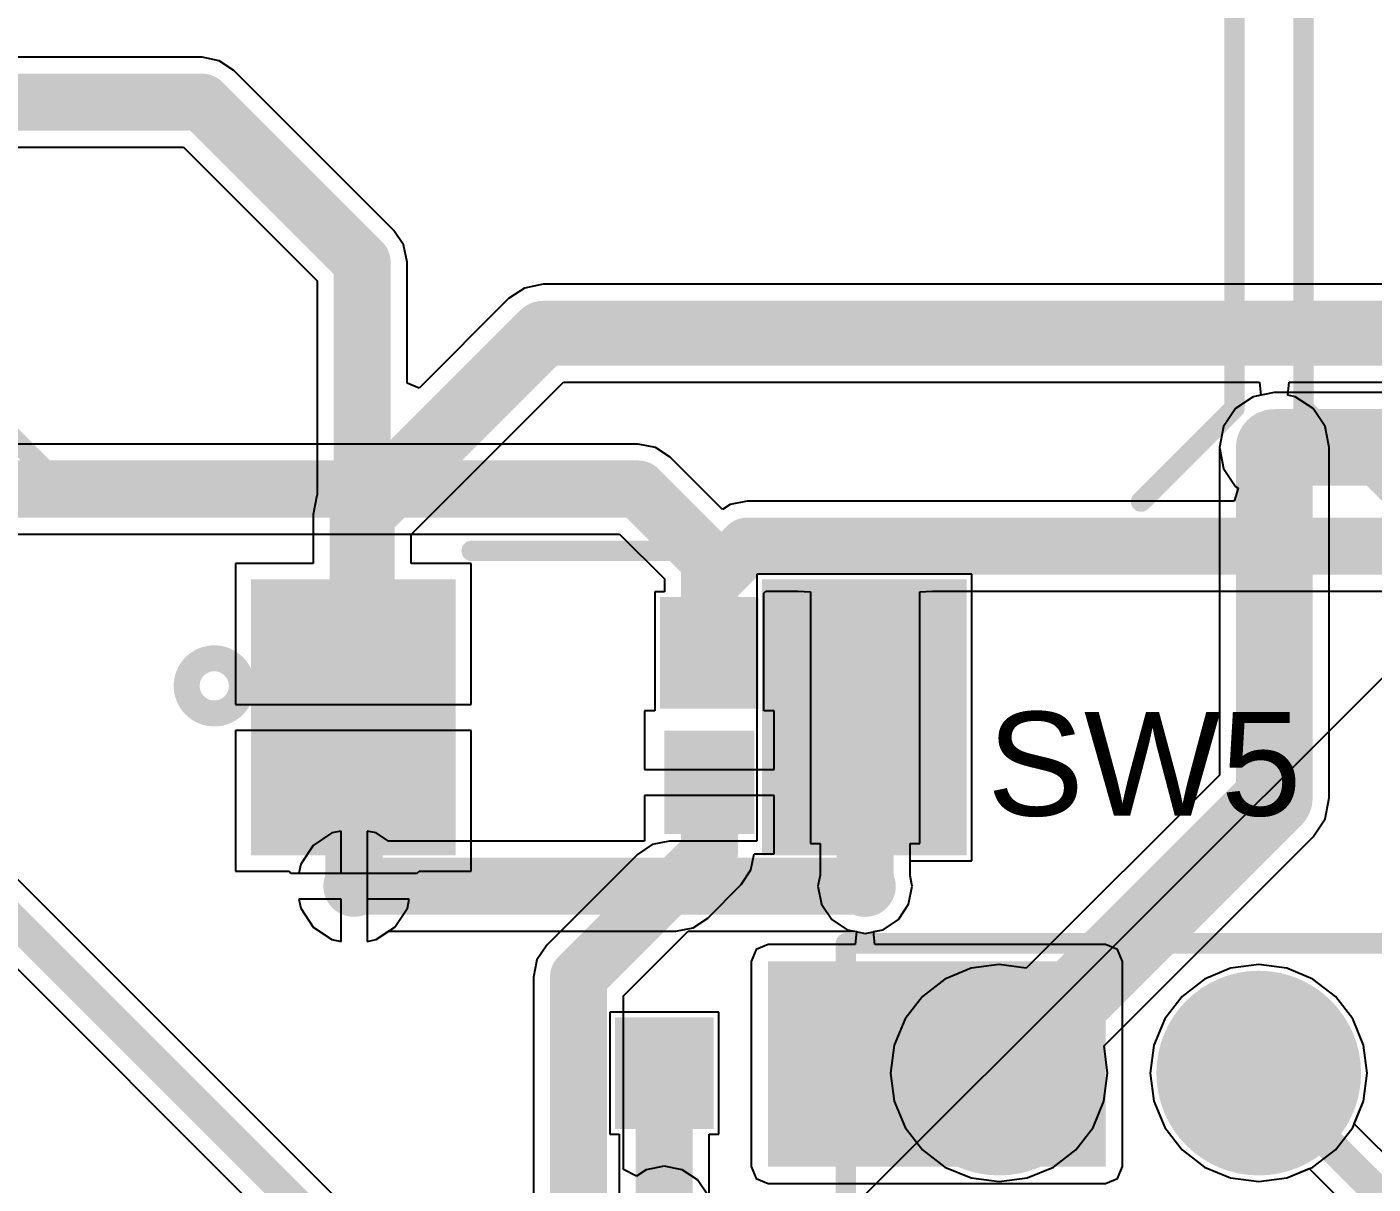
# Model space of a CAD drawing. Header units: millimetres. Extents: x 0 to 214, y 0 to 214.
# Drawn here: x 3.018 to 3.536, y 3.461 to 3.907 of the extents above; entities that cross this region are included whole.
import ezdxf

# ---------------------------------------------------------------- set-up
doc = ezdxf.new("R2010")
doc.units = ezdxf.units.MM
doc.header["$MEASUREMENT"] = 0
for name, color, linetype in [('BottomLayer', 5, 'Continuous'), ('BottomPaste', 16, 'Continuous'), ('BottomSolder', 6, 'Continuous'), ('MultiLayer', 9, 'Continuous'), ('PadHoleLayer', 156, 'Continuous'), ('TopLayer', 1, 'Continuous'), ('TopOverlay', 2, 'Continuous'), ('TopPaste', 8, 'Continuous'), ('TopSolder', 216, 'Continuous'), ('ViaHoleLayer', 16, 'Continuous')]:
    doc.layers.add(name, color=color, linetype=linetype)
doc.styles.add('Arial', font='', dxfattribs={"height": 0.2})
doc.styles.get('Arial').set_extended_font_data('Arial')

# ---------------------------------------------------------------- blocks, each defined once
blk = doc.blocks.new('RES_0603_B_11')
at = {"layer": 'BottomLayer'}
for points in [[(-0.045, -0.0175), (-0.045, 0.0175), (-0.015, 0.0175), (-0.015, -0.0175)], [(0.015, -0.0175), (0.015, 0.0175), (0.045, 0.0175), (0.045, -0.0175)]]:
    blk.add_hatch(color=5, dxfattribs=at).paths.add_polyline_path(points)
at = {"layer": 'BottomPaste'}
for points in [[(-0.045, -0.0175), (-0.045, 0.0175), (-0.015, 0.0175), (-0.015, -0.0175)], [(0.015, -0.0175), (0.015, 0.0175), (0.045, 0.0175), (0.045, -0.0175)]]:
    blk.add_hatch(color=16, dxfattribs=at).paths.add_polyline_path(points)
at = {"layer": 'BottomSolder'}
for points in [[(-0.049, -0.0215), (-0.049, 0.0215), (-0.011, 0.0215), (-0.011, -0.0215)], [(0.011, -0.0215), (0.011, 0.0215), (0.049, 0.0215), (0.049, -0.0215)]]:
    blk.add_hatch(color=6, dxfattribs=at).paths.add_polyline_path(points)
blk = doc.blocks.new('HDR2X8_14')
at = {"layer": 'BottomLayer'}
h = blk.add_hatch(color=5, dxfattribs=at)
edge = h.paths.add_edge_path()
edge.add_arc((-0.35, 0.05), 0.03543, 0, 360)
h = blk.add_hatch(color=5, dxfattribs=at)
edge = h.paths.add_edge_path()
edge.add_arc((-0.25, 0.05), 0.03543, 0, 360)
at = {"layer": 'BottomSolder'}
h = blk.add_hatch(color=6, dxfattribs=at)
edge = h.paths.add_edge_path()
edge.add_arc((-0.35, 0.05), 0.03943, 0, 360)
h = blk.add_hatch(color=6, dxfattribs=at)
edge = h.paths.add_edge_path()
edge.add_arc((-0.25, 0.05), 0.03943, 0, 360)
at = {"layer": 'MultiLayer'}
h = blk.add_hatch(color=9, dxfattribs=at)
edge = h.paths.add_edge_path()
edge.add_arc((-0.35, 0.05), 0.03543, 0, 360)
h = blk.add_hatch(color=9, dxfattribs=at)
edge = h.paths.add_edge_path()
edge.add_arc((-0.25, 0.05), 0.03543, 0, 360)
at = {"layer": 'PadHoleLayer'}
h = blk.add_hatch(color=156, dxfattribs=at)
edge = h.paths.add_edge_path()
edge.add_arc((-0.35, 0.05), 0.01969, 0, 360)
h = blk.add_hatch(color=156, dxfattribs=at)
edge = h.paths.add_edge_path()
edge.add_arc((-0.25, 0.05), 0.01969, 0, 360)
at = {"layer": 'TopLayer'}
h = blk.add_hatch(color=1, dxfattribs=at)
edge = h.paths.add_edge_path()
edge.add_arc((-0.35, 0.05), 0.03543, 0, 360)
h = blk.add_hatch(color=1, dxfattribs=at)
edge = h.paths.add_edge_path()
edge.add_arc((-0.25, 0.05), 0.03543, 0, 360)
at = {"layer": 'TopSolder'}
h = blk.add_hatch(color=216, dxfattribs=at)
edge = h.paths.add_edge_path()
edge.add_arc((-0.35, 0.05), 0.03943, 0, 360)
h = blk.add_hatch(color=216, dxfattribs=at)
edge = h.paths.add_edge_path()
edge.add_arc((-0.25, 0.05), 0.03943, 0, 360)
at = {"layer": 'TopOverlay', "const_width": 0.00787}
for points in [[(-0.409, 0.1), (0.41, 0.1)], [(-0.409, -0.1), (-0.409, 0.1)]]:
    blk.add_lwpolyline(points, dxfattribs=at)
at = {"layer": 'TopOverlay', "const_width": 0.00394}
blk.add_lwpolyline([(-0.41097, 0.1, 1), (-0.40703, 0.1, 1)], format="xyb", close=True, dxfattribs=at)
blk.add_lwpolyline([(-0.41097, 0.1, 1), (-0.40703, 0.1, 1)], format="xyb", close=True, dxfattribs=at)
blk = doc.blocks.new('RES_0603_B_15')
at = {"layer": 'BottomLayer'}
for points in [[(-0.045, -0.0175), (-0.045, 0.0175), (-0.015, 0.0175), (-0.015, -0.0175)], [(0.015, -0.0175), (0.015, 0.0175), (0.045, 0.0175), (0.045, -0.0175)]]:
    blk.add_hatch(color=5, dxfattribs=at).paths.add_polyline_path(points)
at = {"layer": 'BottomPaste'}
for points in [[(-0.045, -0.0175), (-0.045, 0.0175), (-0.015, 0.0175), (-0.015, -0.0175)], [(0.015, -0.0175), (0.015, 0.0175), (0.045, 0.0175), (0.045, -0.0175)]]:
    blk.add_hatch(color=16, dxfattribs=at).paths.add_polyline_path(points)
at = {"layer": 'BottomSolder'}
for points in [[(-0.049, -0.0215), (-0.049, 0.0215), (-0.011, 0.0215), (-0.011, -0.0215)], [(0.011, -0.0215), (0.011, 0.0215), (0.049, 0.0215), (0.049, -0.0215)]]:
    blk.add_hatch(color=6, dxfattribs=at).paths.add_polyline_path(points)
blk = doc.blocks.new('C__0603_B_16')
at = {"layer": 'BottomLayer'}
for points in [[(-0.045, -0.0175), (-0.045, 0.0175), (-0.015, 0.0175), (-0.015, -0.0175)], [(0.015, -0.0175), (0.015, 0.0175), (0.045, 0.0175), (0.045, -0.0175)]]:
    blk.add_hatch(color=5, dxfattribs=at).paths.add_polyline_path(points)
at = {"layer": 'BottomPaste'}
for points in [[(-0.045, -0.0175), (-0.045, 0.0175), (-0.015, 0.0175), (-0.015, -0.0175)], [(0.015, -0.0175), (0.015, 0.0175), (0.045, 0.0175), (0.045, -0.0175)]]:
    blk.add_hatch(color=16, dxfattribs=at).paths.add_polyline_path(points)
at = {"layer": 'BottomSolder'}
for points in [[(-0.04736, -0.01986), (-0.04736, 0.01986), (-0.01264, 0.01986), (-0.01264, -0.01986)], [(0.01264, -0.01986), (0.01264, 0.01986), (0.04736, 0.01986), (0.04736, -0.01986)]]:
    blk.add_hatch(color=6, dxfattribs=at).paths.add_polyline_path(points)
blk = doc.blocks.new('TL3300CF160Q_268')
at = {"layer": 'TopLayer'}
for points in [[(-0.25591, 0.06299), (-0.35433, 0.06299), (-0.35433, 0.13386), (-0.25591, 0.13386)], [(0.35433, 0.06299), (0.25591, 0.06299), (0.25591, 0.13386), (0.35433, 0.13386)], [(-0.25591, -0.13386), (-0.35433, -0.13386), (-0.35433, -0.06299), (-0.25591, -0.06299)], [(0.35433, -0.13386), (0.25591, -0.13386), (0.25591, -0.06299), (0.35433, -0.06299)]]:
    blk.add_hatch(color=1, dxfattribs=at).paths.add_polyline_path(points)
at = {"layer": 'TopPaste'}
for points in [[(-0.25591, 0.06299), (-0.35433, 0.06299), (-0.35433, 0.13386), (-0.25591, 0.13386)], [(0.35433, 0.06299), (0.25591, 0.06299), (0.25591, 0.13386), (0.35433, 0.13386)], [(-0.25591, -0.13386), (-0.35433, -0.13386), (-0.35433, -0.06299), (-0.25591, -0.06299)], [(0.35433, -0.13386), (0.25591, -0.13386), (0.25591, -0.06299), (0.35433, -0.06299)]]:
    blk.add_hatch(color=8, dxfattribs=at).paths.add_polyline_path(points)
at = {"layer": 'TopSolder'}
for points in [[(-0.25191, 0.05899), (-0.35833, 0.05899), (-0.35833, 0.13786), (-0.25191, 0.13786)], [(0.35833, 0.05899), (0.25191, 0.05899), (0.25191, 0.13786), (0.35833, 0.13786)], [(-0.25191, -0.13786), (-0.35833, -0.13786), (-0.35833, -0.05899), (-0.25191, -0.05899)], [(0.35833, -0.13786), (0.25191, -0.13786), (0.25191, -0.05899), (0.35833, -0.05899)]]:
    blk.add_hatch(color=216, dxfattribs=at).paths.add_polyline_path(points)
at = {"layer": 'TopOverlay', "const_width": 0.00787}
for points in [[(-0.186, 0.241), (-0.222, 0.205)], [(-0.186, 0.241), (0.186, 0.241)], [(0.186, 0.241), (0.222, 0.205)], [(0.24202, 0.05384), (0.242, -0.055)], [(-0.24098, 0.05284), (-0.241, -0.051)], [(-0.222, -0.205), (-0.186, -0.241)], [(0.222, -0.205), (0.186, -0.241)], [(-0.186, -0.241), (0.186, -0.241)]]:
    blk.add_lwpolyline(points, dxfattribs=at)
at = {"layer": 'TopOverlay'}
for points, const_width in [([(-0.18797, 0.241, 1), (-0.18403, 0.241, 1)], 0.00394), ([(-0.18797, 0.241, 1), (-0.18403, 0.241, 1)], 0.00394), ([(0.18403, 0.241, 1), (0.18797, 0.241, 1)], 0.00394), ([(0.18403, 0.241, 1), (0.18797, 0.241, 1)], 0.00394), ([(-0.22397, 0.205, 1), (-0.22003, 0.205, 1)], 0.00394), ([(0.22003, 0.205, 1), (0.22397, 0.205, 1)], 0.00394), ([(-0.28237, 0.152, 1), (-0.30363, 0.152, 1)], 0.01), ([(-0.30613, 0.152, 1), (-0.30113, 0.152, 1)], 0.005), ([(-0.28487, 0.152, 1), (-0.27987, 0.152, 1)], 0.005), ([(0.24005, 0.05384, 1), (0.24398, 0.05384, 1)], 0.00394), ([(-0.24295, 0.05284, 1), (-0.23902, 0.05284, 1)], 0.00394), ([(-0.24297, -0.051, 1), (-0.23903, -0.051, 1)], 0.00394), ([(0.24003, -0.055, 1), (0.24397, -0.055, 1)], 0.00394), ([(-0.22397, -0.205, 1), (-0.22003, -0.205, 1)], 0.00394), ([(0.22003, -0.205, 1), (0.22397, -0.205, 1)], 0.00394), ([(-0.18797, -0.241, 1), (-0.18403, -0.241, 1)], 0.00394), ([(-0.18797, -0.241, 1), (-0.18403, -0.241, 1)], 0.00394), ([(0.18403, -0.241, 1), (0.18797, -0.241, 1)], 0.00394), ([(0.18403, -0.241, 1), (0.18797, -0.241, 1)], 0.00394)]:
    blk.add_lwpolyline(points, format="xyb", close=True, dxfattribs=dict(at, const_width=const_width))
blk = doc.blocks.new('TL3300CF160Q_269')
at = {"layer": 'TopLayer'}
for points in [[(-0.25591, 0.06299), (-0.35433, 0.06299), (-0.35433, 0.13386), (-0.25591, 0.13386)], [(0.35433, 0.06299), (0.25591, 0.06299), (0.25591, 0.13386), (0.35433, 0.13386)], [(-0.25591, -0.13386), (-0.35433, -0.13386), (-0.35433, -0.06299), (-0.25591, -0.06299)], [(0.35433, -0.13386), (0.25591, -0.13386), (0.25591, -0.06299), (0.35433, -0.06299)]]:
    blk.add_hatch(color=1, dxfattribs=at).paths.add_polyline_path(points)
at = {"layer": 'TopPaste'}
for points in [[(-0.25591, 0.06299), (-0.35433, 0.06299), (-0.35433, 0.13386), (-0.25591, 0.13386)], [(0.35433, 0.06299), (0.25591, 0.06299), (0.25591, 0.13386), (0.35433, 0.13386)], [(-0.25591, -0.13386), (-0.35433, -0.13386), (-0.35433, -0.06299), (-0.25591, -0.06299)], [(0.35433, -0.13386), (0.25591, -0.13386), (0.25591, -0.06299), (0.35433, -0.06299)]]:
    blk.add_hatch(color=8, dxfattribs=at).paths.add_polyline_path(points)
at = {"layer": 'TopSolder'}
for points in [[(-0.25191, 0.05899), (-0.35833, 0.05899), (-0.35833, 0.13786), (-0.25191, 0.13786)], [(0.35833, 0.05899), (0.25191, 0.05899), (0.25191, 0.13786), (0.35833, 0.13786)], [(-0.25191, -0.13786), (-0.35833, -0.13786), (-0.35833, -0.05899), (-0.25191, -0.05899)], [(0.35833, -0.13786), (0.25191, -0.13786), (0.25191, -0.05899), (0.35833, -0.05899)]]:
    blk.add_hatch(color=216, dxfattribs=at).paths.add_polyline_path(points)
at = {"layer": 'TopOverlay', "const_width": 0.00787}
for points in [[(-0.186, 0.241), (-0.222, 0.205)], [(-0.186, 0.241), (0.186, 0.241)], [(0.186, 0.241), (0.222, 0.205)], [(0.24202, 0.05384), (0.242, -0.055)], [(-0.24098, 0.05284), (-0.241, -0.051)], [(-0.222, -0.205), (-0.186, -0.241)], [(0.222, -0.205), (0.186, -0.241)], [(-0.186, -0.241), (0.186, -0.241)]]:
    blk.add_lwpolyline(points, dxfattribs=at)
at = {"layer": 'TopOverlay'}
for points, const_width in [([(-0.18797, 0.241, 1), (-0.18403, 0.241, 1)], 0.00394), ([(-0.18797, 0.241, 1), (-0.18403, 0.241, 1)], 0.00394), ([(0.18403, 0.241, 1), (0.18797, 0.241, 1)], 0.00394), ([(0.18403, 0.241, 1), (0.18797, 0.241, 1)], 0.00394), ([(-0.22397, 0.205, 1), (-0.22003, 0.205, 1)], 0.00394), ([(0.22003, 0.205, 1), (0.22397, 0.205, 1)], 0.00394), ([(-0.28237, 0.152, 1), (-0.30363, 0.152, 1)], 0.01), ([(-0.30613, 0.152, 1), (-0.30113, 0.152, 1)], 0.005), ([(-0.28487, 0.152, 1), (-0.27987, 0.152, 1)], 0.005), ([(0.24005, 0.05384, 1), (0.24398, 0.05384, 1)], 0.00394), ([(-0.24295, 0.05284, 1), (-0.23902, 0.05284, 1)], 0.00394), ([(-0.24297, -0.051, 1), (-0.23903, -0.051, 1)], 0.00394), ([(0.24003, -0.055, 1), (0.24397, -0.055, 1)], 0.00394), ([(-0.22397, -0.205, 1), (-0.22003, -0.205, 1)], 0.00394), ([(0.22003, -0.205, 1), (0.22397, -0.205, 1)], 0.00394), ([(-0.18797, -0.241, 1), (-0.18403, -0.241, 1)], 0.00394), ([(-0.18797, -0.241, 1), (-0.18403, -0.241, 1)], 0.00394), ([(0.18403, -0.241, 1), (0.18797, -0.241, 1)], 0.00394), ([(0.18403, -0.241, 1), (0.18797, -0.241, 1)], 0.00394)]:
    blk.add_lwpolyline(points, format="xyb", close=True, dxfattribs=dict(at, const_width=const_width))

msp = doc.modelspace()

# ---------------------------------------------------------------- hatches: boundary and pattern name
at = {"layer": 'BottomLayer'}
h = msp.add_hatch(color=5, dxfattribs=at)
edge = h.paths.add_edge_path()
edge.add_arc((3.498, 3.745), 0.01181, 0, 360)
h = msp.add_hatch(color=5, dxfattribs=at)
edge = h.paths.add_edge_path()
edge.add_arc((3.14353, 3.576), 0.01181, 0, 360)
h = msp.add_hatch(color=5, dxfattribs=at)
edge = h.paths.add_edge_path()
edge.add_arc((3.34038, 3.576), 0.01181, 0, 360)
msp.add_hatch(color=5, dxfattribs=at).paths.add_polyline_path([(3.303, 3.468), (3.433, 3.468), (3.433, 3.547), (3.303, 3.547)])
h = msp.add_hatch(color=5, dxfattribs=at)
edge = h.paths.add_edge_path()
edge.add_arc((3.263, 3.45), 0.01181, 0, 360)
at = {"layer": 'BottomSolder'}
h = msp.add_hatch(color=6, dxfattribs=at)
edge = h.paths.add_edge_path()
edge.add_arc((3.498, 3.745), 0.00591, 0, 360)
h = msp.add_hatch(color=6, dxfattribs=at)
edge = h.paths.add_edge_path()
edge.add_arc((3.14353, 3.576), 0.00591, 0, 360)
h = msp.add_hatch(color=6, dxfattribs=at)
edge = h.paths.add_edge_path()
edge.add_arc((3.34038, 3.576), 0.00591, 0, 360)
at = {"layer": 'TopLayer'}
h = msp.add_hatch(color=1, dxfattribs=at)
edge = h.paths.add_edge_path()
edge.add_arc((3.498, 3.745), 0.01181, 0, 360)
h = msp.add_hatch(color=1, dxfattribs=at)
edge = h.paths.add_edge_path()
edge.add_arc((3.14353, 3.576), 0.01181, 0, 360)
h = msp.add_hatch(color=1, dxfattribs=at)
edge = h.paths.add_edge_path()
edge.add_arc((3.34038, 3.576), 0.01181, 0, 360)
h = msp.add_hatch(color=1, dxfattribs=at)
edge = h.paths.add_edge_path()
edge.add_arc((3.263, 3.45), 0.01181, 0, 360)
at = {"layer": 'TopSolder'}
h = msp.add_hatch(color=216, dxfattribs=at)
edge = h.paths.add_edge_path()
edge.add_arc((3.498, 3.745), 0.00591, 0, 360)
h = msp.add_hatch(color=216, dxfattribs=at)
edge = h.paths.add_edge_path()
edge.add_arc((3.14353, 3.576), 0.00591, 0, 360)
h = msp.add_hatch(color=216, dxfattribs=at)
edge = h.paths.add_edge_path()
edge.add_arc((3.34038, 3.576), 0.00591, 0, 360)
at = {"layer": 'ViaHoleLayer'}
h = msp.add_hatch(color=16, dxfattribs=at)
edge = h.paths.add_edge_path()
edge.add_arc((3.498, 3.745), 0.00591, 0, 360)
h = msp.add_hatch(color=16, dxfattribs=at)
edge = h.paths.add_edge_path()
edge.add_arc((3.14353, 3.576), 0.00591, 0, 360)
h = msp.add_hatch(color=16, dxfattribs=at)
edge = h.paths.add_edge_path()
edge.add_arc((3.34038, 3.576), 0.00591, 0, 360)

# ---------------------------------------------------------------- linework, layer by layer
at = {"layer": 'BottomLayer'}
for p, q in [((3.4899, 3.76456), (3.48303, 3.75997)), ((3.498, 3.76617), (3.4899, 3.76456)), ((4.25519, 3.76617), (3.498, 3.76617)), ((3.48303, 3.75997), (3.47844, 3.7531)), ((3.47844, 3.7531), (3.47683, 3.745)), ((3.253, 3.74633), (2.795, 3.74633)), ((3.25963, 3.74501), (3.253, 3.74633)), ((3.26526, 3.74126), (3.25963, 3.74501)), ((3.47683, 3.745), (3.47844, 3.7369)), ((3.28545, 3.72106), (3.26526, 3.74126)), ((3.47844, 3.7369), (3.48303, 3.73003)), ((3.48407, 3.72933), (3.48256, 3.72433)), ((3.48303, 3.73003), (3.48407, 3.72933)), ((3.295, 3.72433), (3.28837, 3.72301)), ((3.48256, 3.72433), (3.295, 3.72433)), ((3.28837, 3.72301), (3.28545, 3.72106)), ((2.80218, 3.71167), (3.24582, 3.71167)), ((3.24582, 3.71167), (3.26308, 3.69441)), ((3.26308, 3.69441), (3.26308, 3.6894)), ((3.26308, 3.6894), (3.25941, 3.6894)), ((3.25941, 3.6894), (3.25941, 3.6435)), ((3.30141, 3.6889), (3.30218, 3.68967)), ((3.30141, 3.6435), (3.30141, 3.6889)), ((3.30218, 3.68967), (3.31452, 3.68967)), ((3.31452, 3.68967), (3.31941, 3.6894)), ((3.31941, 3.6894), (3.31941, 3.68467)), ((3.36141, 3.6894), (3.3663, 3.68967)), ((3.36141, 3.6424), (3.36141, 3.6894)), ((3.3663, 3.68967), (3.7696, 3.68967)), ((3.31941, 3.68467), (3.31941, 3.6424)), ((3.25941, 3.6435), (3.25541, 3.6435)), ((3.25541, 3.6435), (3.25541, 3.621)), ((3.30541, 3.6435), (3.30141, 3.6435)), ((3.30541, 3.621), (3.30541, 3.6435)), ((3.31941, 3.6424), (3.31941, 3.6424)), ((3.31941, 3.6424), (3.31941, 3.6395)), ((3.36141, 3.6395), (3.36141, 3.6424)), ((3.36141, 3.6424), (3.36141, 3.6424)), ((3.31941, 3.6395), (3.31941, 3.6395)), ((3.31941, 3.6395), (3.31941, 3.5925)), ((3.36141, 3.5925), (3.36141, 3.6395)), ((3.36141, 3.6395), (3.36141, 3.6395)), ((3.25541, 3.621), (3.28041, 3.621)), ((3.28041, 3.621), (3.30541, 3.621)), ((3.28041, 3.611), (3.25541, 3.611)), ((3.25541, 3.611), (3.25541, 3.59333)), ((3.30541, 3.611), (3.28041, 3.611)), ((3.30541, 3.5885), (3.30541, 3.611)), ((3.13502, 3.59655), (3.12781, 3.59172)), ((3.13853, 3.59724), (3.13502, 3.59655)), ((3.13853, 3.581), (3.13853, 3.59724)), ((3.15204, 3.59655), (3.14853, 3.59724)), ((3.14853, 3.59724), (3.14853, 3.576)), ((3.15685, 3.59333), (3.15204, 3.59655)), ((3.12781, 3.59172), (3.12299, 3.58451)), ((3.25541, 3.59333), (3.15685, 3.59333)), ((3.29642, 3.58225), (3.29767, 3.5885)), ((3.29767, 3.5885), (3.30541, 3.5885)), ((3.31941, 3.5925), (3.32308, 3.5925)), ((3.32308, 3.5925), (3.32308, 3.5803)), ((3.35774, 3.58002), (3.35774, 3.5925)), ((3.35774, 3.5925), (3.36141, 3.5925)), ((3.12299, 3.58451), (3.12229, 3.581)), ((3.44839, 3.14424), (3.0102, 3.58243)), ((3.12229, 3.581), (3.13853, 3.581)), ((3.29267, 3.57663), (3.29642, 3.58225)), ((3.32308, 3.5803), (3.32222, 3.576)), ((3.35854, 3.576), (3.35774, 3.58002)), ((3.14853, 3.576), (3.14853, 3.55476)), ((3.27978, 3.56374), (3.29267, 3.57663)), ((3.32222, 3.576), (3.32361, 3.56905)), ((3.35716, 3.56905), (3.35854, 3.576)), ((3.13853, 3.571), (3.12229, 3.571)), ((3.12229, 3.571), (3.12299, 3.56749)), ((3.12299, 3.56749), (3.12781, 3.56028)), ((3.13853, 3.55476), (3.13853, 3.571)), ((3.32361, 3.56905), (3.32754, 3.56316)), ((3.35322, 3.56316), (3.35716, 3.56905)), ((3.27416, 3.55999), (3.27978, 3.56374)), ((3.32754, 3.56316), (3.33343, 3.55922)), ((3.34733, 3.55922), (3.35322, 3.56316)), ((2.99648, 3.56154), (3.58014, 2.97789)), ((3.12781, 3.56028), (3.13502, 3.55545)), ((3.15204, 3.55545), (3.15685, 3.55867)), ((3.15685, 3.55867), (3.26752, 3.55867)), ((3.26752, 3.55867), (3.27416, 3.55999)), ((3.33343, 3.55922), (3.33709, 3.55849)), ((3.33709, 3.55849), (3.3366, 3.55349)), ((3.34367, 3.55849), (3.34733, 3.55922)), ((3.34417, 3.55349), (3.34367, 3.55849)), ((3.13502, 3.55545), (3.13853, 3.55476)), ((3.14853, 3.55476), (3.15204, 3.55545)), ((3.303, 3.55349), (3.29841, 3.55159)), ((3.3366, 3.55349), (3.303, 3.55349)), ((3.433, 3.55349), (3.34417, 3.55349)), ((3.43759, 3.55159), (3.433, 3.55349)), ((3.29841, 3.55159), (3.29651, 3.547)), ((3.29651, 3.547), (3.29651, 3.468)), ((3.43949, 3.547), (3.43759, 3.55159)), ((3.43949, 3.468), (3.43949, 3.547)), ((3.48118, 3.54437), (3.4711, 3.54019)), ((3.492, 3.54579), (3.48118, 3.54437)), ((3.50282, 3.54437), (3.492, 3.54579)), ((3.5129, 3.54019), (3.50282, 3.54437)), ((3.4711, 3.54019), (3.46245, 3.53355)), ((3.52155, 3.53355), (3.5129, 3.54019)), ((3.46245, 3.53355), (3.45581, 3.5249)), ((3.52819, 3.5249), (3.52155, 3.53355)), ((3.284, 3.5275), (3.242, 3.5275)), ((3.242, 3.5275), (3.242, 3.4805)), ((3.284, 3.4805), (3.284, 3.5275)), ((3.45581, 3.5249), (3.45163, 3.51482)), ((3.53237, 3.51482), (3.52819, 3.5249)), ((3.45163, 3.51482), (3.45021, 3.504)), ((3.53379, 3.504), (3.53237, 3.51482)), ((3.45021, 3.504), (3.45163, 3.49318)), ((3.53237, 3.49318), (3.53379, 3.504)), ((3.45163, 3.49318), (3.45581, 3.4831)), ((3.52819, 3.4831), (3.53237, 3.49318)), ((3.242, 3.4805), (3.24567, 3.4805)), ((3.24567, 3.4805), (3.24567, 3.45416)), ((3.28033, 3.45416), (3.28033, 3.4805)), ((3.28033, 3.4805), (3.284, 3.4805)), ((3.45581, 3.4831), (3.46245, 3.47445)), ((3.52155, 3.47445), (3.52819, 3.4831)), ((3.46245, 3.47445), (3.4711, 3.46781)), ((3.5129, 3.46781), (3.52155, 3.47445)), ((3.29651, 3.468), (3.29841, 3.46341)), ((3.43759, 3.46341), (3.43949, 3.468)), ((3.4711, 3.46781), (3.48118, 3.46363)), ((3.50282, 3.46363), (3.5129, 3.46781)), ((3.29841, 3.46341), (3.303, 3.46151)), ((3.303, 3.46151), (3.433, 3.46151)), ((3.433, 3.46151), (3.43759, 3.46341)), ((3.48118, 3.46363), (3.492, 3.46221)), ((3.492, 3.46221), (3.50282, 3.46363))]:
    msp.add_line(p, q, dxfattribs=at)
for points, const_width in [([(3.498, 3.745), (4.25519, 3.745)], 0.02953), ([(2.795, 3.729), (3.253, 3.729)], 0.022), ([(3.253, 3.729), (3.28041, 3.70159)], 0.022), ([(3.28041, 3.69241), (3.295, 3.707)], 0.022), ([(3.295, 3.707), (3.77678, 3.707)], 0.022), ([(3.28041, 3.69241), (3.28041, 3.70159)], 0.022), ([(3.28041, 3.6659), (3.28041, 3.69241)], 0.022), ([(3.34041, 3.616), (3.34041, 3.6659)], 0.022), ([(3.28041, 3.58889), (3.28041, 3.616)], 0.022), ([(3.34041, 3.57625), (3.34041, 3.616)], 0.022), ([(3.26752, 3.576), (3.28041, 3.58889)], 0.022), ([(3.14353, 3.576), (3.26752, 3.576)], 0.022), ([(3.00155, 3.57378), (3.64933, 2.926)], 0.012), ([(3.263, 3.403), (3.263, 3.504)], 0.022)]:
    msp.add_lwpolyline(points, dxfattribs=dict(at, const_width=const_width))
for points, const_width in [([(3.49062, 3.745, 1), (3.50538, 3.745, 1)], 0.01476), ([(3.2475, 3.729, 1), (3.2585, 3.729, 1)], 0.011), ([(3.2475, 3.729, 1), (3.2585, 3.729, 1)], 0.011), ([(3.2895, 3.707, 1), (3.3005, 3.707, 1)], 0.011), ([(3.2895, 3.707, 1), (3.3005, 3.707, 1)], 0.011), ([(3.27491, 3.70159, 1), (3.28591, 3.70159, 1)], 0.011), ([(3.27491, 3.70159, 1), (3.28591, 3.70159, 1)], 0.011), ([(3.27491, 3.69241, 1), (3.28591, 3.69241, 1)], 0.011), ([(3.27491, 3.69241, 1), (3.28591, 3.69241, 1)], 0.011), ([(3.27491, 3.69241, 1), (3.28591, 3.69241, 1)], 0.011), ([(3.27491, 3.6659, 1), (3.28591, 3.6659, 1)], 0.011), ([(3.33491, 3.6659, 1), (3.34591, 3.6659, 1)], 0.011), ([(3.27491, 3.616, 1), (3.28591, 3.616, 1)], 0.011), ([(3.33491, 3.616, 1), (3.34591, 3.616, 1)], 0.011), ([(3.33491, 3.616, 1), (3.34591, 3.616, 1)], 0.011), ([(3.27491, 3.58889, 1), (3.28591, 3.58889, 1)], 0.011), ([(3.27491, 3.58889, 1), (3.28591, 3.58889, 1)], 0.011), ([(3.13803, 3.576, 1), (3.14903, 3.576, 1)], 0.011), ([(3.26202, 3.576, 1), (3.27302, 3.576, 1)], 0.011), ([(3.26202, 3.576, 1), (3.27302, 3.576, 1)], 0.011), ([(3.33491, 3.57625, 1), (3.34591, 3.57625, 1)], 0.011), ([(3.2575, 3.504, 1), (3.2685, 3.504, 1)], 0.011)]:
    msp.add_lwpolyline(points, format="xyb", close=True, dxfattribs=dict(at, const_width=const_width))
at = {"layer": 'BottomSolder'}
msp.add_line((0.01449, 0.13433), (214.06023, 213.98652), dxfattribs=at)
at = {"layer": 'TopLayer'}
for p, q in [((3.085, 3.89533), (2.215, 3.89533)), ((3.09163, 3.89401), (3.085, 3.89533)), ((3.09726, 3.89026), (3.09163, 3.89401)), ((3.15887, 3.82864), (3.09726, 3.89026)), ((2.22218, 3.86067), (3.07782, 3.86067)), ((3.07782, 3.86067), (3.12928, 3.8092)), ((3.16263, 3.82302), (3.15887, 3.82864)), ((3.16395, 3.81638), (3.16263, 3.82302)), ((3.16395, 3.76978), (3.16395, 3.81638)), ((3.12928, 3.8092), (3.12928, 3.7266)), ((3.20916, 3.80643), (3.20304, 3.80234)), ((3.21638, 3.80786), (3.20916, 3.80643)), ((3.58586, 3.80786), (3.21638, 3.80786)), ((3.20304, 3.80234), (3.16857, 3.76787)), ((3.16857, 3.76787), (3.16395, 3.76978)), ((3.16548, 3.71143), (3.22419, 3.77014)), ((3.22419, 3.77014), (3.49231, 3.77014)), ((3.49231, 3.77014), (3.49281, 3.76514)), ((3.50319, 3.76514), (3.50369, 3.77014)), ((3.50369, 3.77014), (3.57805, 3.77014)), ((3.4899, 3.76456), (3.48303, 3.75997)), ((3.49281, 3.76514), (3.4899, 3.76456)), ((3.5061, 3.76456), (3.50319, 3.76514)), ((3.51297, 3.75997), (3.5061, 3.76456)), ((3.48303, 3.75997), (3.47844, 3.7531)), ((3.51756, 3.7531), (3.51297, 3.75997)), ((3.47844, 3.7531), (3.47683, 3.745)), ((3.51917, 3.745), (3.51756, 3.7531)), ((3.47683, 3.745), (3.47683, 3.61877)), ((3.51917, 3.61), (3.51917, 3.745)), ((3.12919, 3.72646), (3.12776, 3.71924)), ((3.12928, 3.7266), (3.12919, 3.72646)), ((3.12776, 3.71924), (3.12776, 3.70025)), ((3.16548, 3.70025), (3.16548, 3.71143)), ((3.12776, 3.70025), (3.09782, 3.70025)), ((3.09782, 3.70025), (3.09782, 3.64604)), ((3.18868, 3.70025), (3.16548, 3.70025)), ((3.18868, 3.64604), (3.18868, 3.70025)), ((3.38153, 3.69625), (3.29867, 3.69625)), ((3.29867, 3.69625), (3.29867, 3.59333)), ((3.38153, 3.58583), (3.38153, 3.69625)), ((3.09782, 3.64604), (3.14325, 3.64604)), ((3.14325, 3.64604), (3.18868, 3.64604)), ((3.14325, 3.63604), (3.09782, 3.63604)), ((3.09782, 3.63604), (3.09782, 3.58183)), ((3.18868, 3.63604), (3.14325, 3.63604)), ((3.18868, 3.58183), (3.18868, 3.63604)), ((3.47683, 3.61877), (3.40247, 3.54441)), ((3.51756, 3.6019), (3.51917, 3.61)), ((3.51297, 3.59503), (3.51756, 3.6019)), ((3.43241, 3.51447), (3.51297, 3.59503)), ((3.51297, 3.59503), (3.51297, 3.59503)), ((3.25274, 3.58826), (3.21774, 3.55326)), ((3.25837, 3.59201), (3.25274, 3.58826)), ((3.265, 3.59333), (3.25837, 3.59201)), ((3.29867, 3.59333), (3.265, 3.59333)), ((3.35772, 3.58016), (3.35772, 3.58583)), ((3.35772, 3.58583), (3.38153, 3.58583)), ((3.09782, 3.58183), (3.11851, 3.58183)), ((3.11851, 3.58183), (3.11919, 3.581)), ((3.11919, 3.581), (3.16787, 3.581)), ((3.16787, 3.581), (3.16855, 3.58183)), ((3.16855, 3.58183), (3.18868, 3.58183)), ((3.35854, 3.576), (3.35772, 3.58016)), ((3.35716, 3.56905), (3.35854, 3.576)), ((3.13853, 3.571), (3.12229, 3.571)), ((3.12229, 3.571), (3.12299, 3.56749)), ((3.12299, 3.56749), (3.12781, 3.56028)), ((3.13853, 3.55476), (3.13853, 3.571)), ((3.16478, 3.571), (3.14853, 3.571)), ((3.14853, 3.571), (3.14853, 3.55476)), ((3.15926, 3.56028), (3.16408, 3.56749)), ((3.16408, 3.56749), (3.16478, 3.571)), ((3.35322, 3.56316), (3.35716, 3.56905)), ((3.34733, 3.55922), (3.35322, 3.56316)), ((3.12781, 3.56028), (3.13502, 3.55545)), ((3.15204, 3.55545), (3.15926, 3.56028)), ((3.24733, 3.53382), (3.27218, 3.55867)), ((3.27218, 3.55867), (3.33623, 3.55867)), ((3.33623, 3.55867), (3.34038, 3.55784)), ((3.34038, 3.55784), (3.34733, 3.55922)), ((3.13502, 3.55545), (3.13853, 3.55476)), ((3.14853, 3.55476), (3.15204, 3.55545)), ((3.21774, 3.55326), (3.21399, 3.54763)), ((3.21399, 3.54763), (3.21267, 3.541)), ((3.38118, 3.54437), (3.3711, 3.54019)), ((3.392, 3.54579), (3.38118, 3.54437)), ((3.40247, 3.54441), (3.392, 3.54579)), ((3.48118, 3.54437), (3.4711, 3.54019)), ((3.492, 3.54579), (3.48118, 3.54437)), ((3.50282, 3.54437), (3.492, 3.54579)), ((3.5129, 3.54019), (3.50282, 3.54437)), ((3.21267, 3.541), (3.21267, 3.343)), ((3.3711, 3.54019), (3.36245, 3.53355)), ((3.4711, 3.54019), (3.46245, 3.53355)), ((3.52155, 3.53355), (3.5129, 3.54019)), ((3.24733, 3.46693), (3.24733, 3.53382)), ((3.36245, 3.53355), (3.35581, 3.5249)), ((3.46245, 3.53355), (3.45581, 3.5249)), ((3.52819, 3.5249), (3.52155, 3.53355)), ((3.35581, 3.5249), (3.35163, 3.51482)), ((3.45581, 3.5249), (3.45163, 3.51482)), ((3.53237, 3.51482), (3.52819, 3.5249)), ((3.35163, 3.51482), (3.35021, 3.504)), ((3.43379, 3.504), (3.43241, 3.51447)), ((3.45163, 3.51482), (3.45021, 3.504)), ((3.53379, 3.504), (3.53237, 3.51482)), ((3.35021, 3.504), (3.35163, 3.49318)), ((3.43237, 3.49318), (3.43379, 3.504)), ((3.45021, 3.504), (3.45163, 3.49318)), ((3.53237, 3.49318), (3.53379, 3.504)), ((3.35163, 3.49318), (3.35581, 3.4831)), ((3.42819, 3.4831), (3.43237, 3.49318)), ((3.45163, 3.49318), (3.45581, 3.4831)), ((3.52878, 3.48452), (3.53237, 3.49318)), ((3.55165, 3.46165), (3.52878, 3.48452)), ((3.35581, 3.4831), (3.36245, 3.47445)), ((3.42155, 3.47445), (3.42819, 3.4831)), ((3.45581, 3.4831), (3.46245, 3.47445)), ((3.36245, 3.47445), (3.3711, 3.46781)), ((3.4129, 3.46781), (3.42155, 3.47445)), ((3.46245, 3.47445), (3.4711, 3.46781)), ((3.25233, 3.46429), (3.24733, 3.46693)), ((3.25605, 3.46678), (3.25233, 3.46429)), ((3.263, 3.46816), (3.25605, 3.46678)), ((3.26995, 3.46678), (3.263, 3.46816)), ((3.27584, 3.46284), (3.26995, 3.46678)), ((3.3711, 3.46781), (3.38118, 3.46363)), ((3.40282, 3.46363), (3.4129, 3.46781)), ((3.4711, 3.46781), (3.48118, 3.46363)), ((3.50282, 3.46363), (3.51148, 3.46722)), ((3.51148, 3.46722), (3.53076, 3.44793)), ((3.27978, 3.45695), (3.27584, 3.46284)), ((3.38118, 3.46363), (3.392, 3.46221)), ((3.392, 3.46221), (3.40282, 3.46363)), ((3.48118, 3.46363), (3.492, 3.46221)), ((3.492, 3.46221), (3.50282, 3.46363))]:
    msp.add_line(p, q, dxfattribs=at)
for points, const_width in [([(2.215, 3.878), (3.085, 3.878)], 0.022), ([(3.085, 3.878), (3.14662, 3.81638)], 0.022), ([(3.14662, 3.71924), (3.14662, 3.81638)], 0.022), ([(3.14662, 3.71924), (3.21638, 3.789)], 0.025), ([(3.21638, 3.789), (3.58586, 3.789)], 0.025), ([(3.498, 3.61), (3.498, 3.745)], 0.02953), ([(3.14662, 3.64441), (3.14662, 3.71924)], 0.025), ([(3.14325, 3.64104), (3.14662, 3.64441)], 0.025), ([(3.14353, 3.576), (3.14353, 3.64076)], 0.022), ([(3.34038, 3.576), (3.34038, 3.64076)], 0.022), ([(3.392, 3.504), (3.498, 3.61)], 0.02953), ([(3.23, 3.541), (3.265, 3.576)], 0.022), ([(3.265, 3.576), (3.34038, 3.576)], 0.022), ([(3.23, 3.343), (3.23, 3.541)], 0.022), ([(3.492, 3.504), (3.543, 3.453)], 0.012)]:
    msp.add_lwpolyline(points, dxfattribs=dict(at, const_width=const_width))
for points, const_width in [([(3.0795, 3.878, 1), (3.0905, 3.878, 1)], 0.011), ([(3.0795, 3.878, 1), (3.0905, 3.878, 1)], 0.011), ([(3.14112, 3.81638, 1), (3.15212, 3.81638, 1)], 0.011), ([(3.14112, 3.81638, 1), (3.15212, 3.81638, 1)], 0.011), ([(3.21013, 3.789, 1), (3.22263, 3.789, 1)], 0.0125), ([(3.21013, 3.789, 1), (3.22263, 3.789, 1)], 0.0125), ([(3.49062, 3.745, 1), (3.50538, 3.745, 1)], 0.01476), ([(3.14037, 3.71924, 1), (3.15287, 3.71924, 1)], 0.0125), ([(3.14037, 3.71924, 1), (3.15287, 3.71924, 1)], 0.0125), ([(3.14112, 3.71924, 1), (3.15212, 3.71924, 1)], 0.011), ([(3.14037, 3.64441, 1), (3.15287, 3.64441, 1)], 0.0125), ([(3.14037, 3.64441, 1), (3.15287, 3.64441, 1)], 0.0125), ([(3.137, 3.64104, 1), (3.1495, 3.64104, 1)], 0.0125), ([(3.13803, 3.64076, 1), (3.14903, 3.64076, 1)], 0.011), ([(3.33488, 3.64076, 1), (3.34588, 3.64076, 1)], 0.011), ([(3.49062, 3.61, 1), (3.50538, 3.61, 1)], 0.01476), ([(3.49062, 3.61, 1), (3.50538, 3.61, 1)], 0.01476), ([(3.13803, 3.576, 1), (3.14903, 3.576, 1)], 0.011), ([(3.2595, 3.576, 1), (3.2705, 3.576, 1)], 0.011), ([(3.2595, 3.576, 1), (3.2705, 3.576, 1)], 0.011), ([(3.33488, 3.576, 1), (3.34588, 3.576, 1)], 0.011), ([(3.33488, 3.576, 1), (3.34588, 3.576, 1)], 0.011), ([(3.2245, 3.541, 1), (3.2355, 3.541, 1)], 0.011), ([(3.2245, 3.541, 1), (3.2355, 3.541, 1)], 0.011), ([(3.38462, 3.504, 1), (3.39938, 3.504, 1)], 0.01476), ([(3.489, 3.504, 1), (3.495, 3.504, 1)], 0.006)]:
    msp.add_lwpolyline(points, format="xyb", close=True, dxfattribs=dict(at, const_width=const_width))
at = {"layer": 'TopSolder'}
msp.add_line((0.01449, 0.13433), (214.06023, 213.98652), dxfattribs=at)

# ---------------------------------------------------------------- block references
for name, p, rotation in [('TL3300CF160Q_268', (3.24168, 3.94616), 90), ('TL3300CF160Q_269', (3.75029, 3.94616), 90), ('RES_0603_B_15', (3.31041, 3.6659), 180), ('RES_0603_B_11', (3.293, 3.504), 180)]:
    msp.add_blockref(name, p, dxfattribs=dict(rotation=rotation))
for name, p in [('C__0603_B_16', (3.31041, 3.616)), ('HDR2X8_14', (3.742, 3.454))]:
    msp.add_blockref(name, p)

# ---------------------------------------------------------------- texts
at = {"layer": 'TopOverlay', "style": 'Arial'}
msp.add_text('SW5', height=0.04, dxfattribs=at).set_placement((3.38741, 3.60316))

doc.saveas('drawing.dxf')
